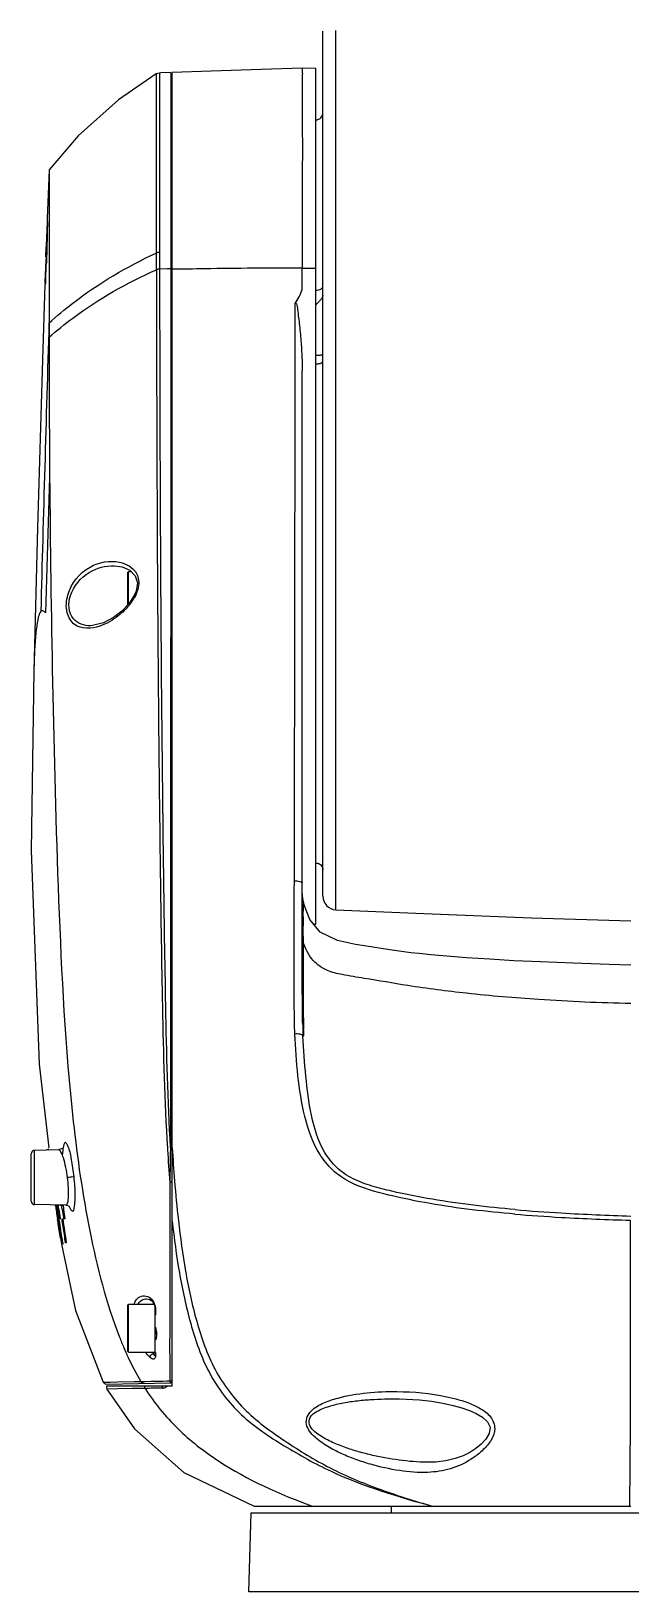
# Model space of a CAD drawing. Header units: millimetres. Extents: x 4086 to 8300, y 123 to 1549.
# Drawn here: x 6705.4 to 6727.3, y 680.1 to 737.1 of the extents above; entities that cross this region are included whole.
import ezdxf

# ---------------------------------------------------------------- set-up
doc = ezdxf.new("R2010")
doc.units = ezdxf.units.MM
doc.layers.add('外形图', color=7, linetype='Continuous')

msp = doc.modelspace()

# ---------------------------------------------------------------- linework, layer by layer
at = {"layer": '外形图'}
for p, q in [((6716.0297, 705.5108), (6716.0297, 737.0938)), ((6716.5083, 705.0112), (6716.5074, 737.124)), ((6715.7791, 735.7356), (6715.279, 735.7443)), ((6715.7791, 704.4849), (6715.7791, 735.7356)), ((6710.068, 735.5673), (6709.9485, 735.5323)), ((6709.9485, 735.5323), (6709.9489, 735.4219)), ((6709.9489, 735.4219), (6709.9488, 735.3464)), ((6710.1099, 735.5688), (6710.068, 735.5674)), ((6710.068, 735.5674), (6710.069, 735.3815)), ((6710.069, 735.3815), (6710.0688, 735.1722)), ((6710.4774, 735.5811), (6710.1099, 735.5688)), ((6710.4774, 735.1737), (6710.4765, 728.4128)), ((6710.4774, 735.5811), (6710.4774, 735.3869)), ((6710.4774, 735.3869), (6710.4774, 735.1737)), ((6710.5291, 687.6118), (6710.5291, 735.5828)), ((6706.0291, 732.0311), (6705.9629, 730.2579)), ((6706.0291, 732.0306), (6706.0291, 730.599)), ((6706.0291, 730.599), (6706.0291, 730.3785)), ((6705.9634, 730.2689), (6705.959, 730.1217)), ((6705.9633, 730.2676), (6705.9634, 730.2689)), ((6705.9641, 729.846), (6705.9752, 730.1359)), ((6705.9791, 730.0826), (6705.968, 729.7925)), ((6705.9777, 730.1002), (6705.9791, 730.0826)), ((6706.0291, 730.3785), (6706.0291, 730.1438)), ((6706.0291, 730.1438), (6706.0291, 729.8955)), ((6705.942, 729.2659), (6705.953, 729.5561)), ((6705.9569, 729.5025), (6705.9478, 729.265)), ((6705.953, 729.5561), (6705.9641, 729.846)), ((6705.968, 729.7925), (6705.9569, 729.5025)), ((6706.0291, 729.8955), (6706.0291, 729.6343)), ((6706.0291, 729.6343), (6706.0291, 729.6138)), ((6706.0291, 729.6138), (6706.0291, 729.3608)), ((6705.9188, 728.8621), (6705.9312, 729.1937)), ((6705.9188, 728.8621), (6705.9451, 728.8632)), ((6705.92, 728.8303), (6705.9188, 728.8621)), ((6705.9312, 729.1937), (6705.934, 729.2661)), ((6705.9549, 729.1193), (6705.9396, 728.7163)), ((6705.9478, 729.265), (6705.9458, 729.2126)), ((6705.9516, 729.1497), (6705.9548, 729.1192)), ((6706.0291, 729.3608), (6706.0291, 729.0742)), ((6706.0291, 729.0742), (6706.0291, 728.7733)), ((6709.9489, 728.9943), (6709.9494, 728.3855)), ((6710.0699, 729.0157), (6710.0703, 728.4107)), ((6705.9018, 728.1892), (6705.9125, 728.4792)), ((6705.9162, 728.4255), (6705.9055, 728.1356)), ((6705.9125, 728.4792), (6705.9213, 728.7158)), ((6705.9271, 728.7155), (6705.9162, 728.4255)), ((6705.9213, 728.7158), (6705.9232, 728.7688)), ((6705.9396, 728.7163), (6705.936, 728.6222)), ((6706.0291, 728.7733), (6706.0291, 728.7159)), ((6706.0291, 728.7159), (6706.0291, 728.458)), ((6706.0291, 728.458), (6706.0291, 728.3873)), ((6706.0291, 728.3873), (6706.0291, 728.3556)), ((6706.0291, 728.3556), (6706.0291, 728.1312)), ((6710.3413, 728.4126), (6710.0706, 728.4107)), ((6710.4766, 728.4135), (6710.3413, 728.4126)), ((6710.4765, 728.4128), (6710.4765, 728.3844)), ((6715.2791, 727.6676), (6715.2791, 728.447)), ((6715.2791, 728.447), (6715.7791, 728.4424)), ((6705.8912, 727.8988), (6705.8938, 727.9714)), ((6705.8938, 727.9714), (6705.9018, 728.1892)), ((6705.8972, 727.9085), (6705.8949, 727.8455)), ((6705.9055, 728.1356), (6705.8972, 727.9085)), ((6706.0291, 728.1312), (6706.0291, 727.7958)), ((6706.0291, 727.7958), (6706.0291, 726.4399)), ((6715.2791, 705.9797), (6715.2791, 724.683)), ((6706.0529, 720.8195), (6705.8953, 715.8541)), ((6705.6113, 718.9585), (6705.476, 713.7217)), ((6708.4146, 717.5753), (6708.4155, 717.5753)), ((6708.4155, 717.5753), (6708.7015, 717.5368)), ((6708.7015, 717.5368), (6708.9841, 717.4118)), ((6709.9875, 717.4768), (6709.9881, 717.363)), ((6710.1015, 717.478), (6710.1022, 717.3644)), ((6708.9041, 716.1441), (6708.9041, 717.3368)), ((6708.9291, 716.1704), (6708.9291, 717.3618)), ((6708.9291, 717.3618), (6709.0324, 717.3618)), ((6708.9841, 717.4118), (6709.1782, 717.211)), ((6709.1782, 717.211), (6709.2572, 716.9467)), ((6709.2572, 716.9467), (6709.2103, 716.6434)), ((6709.1687, 716.5384), (6708.9585, 716.2015)), ((6709.2103, 716.6434), (6709.1687, 716.5384)), ((6709.9929, 716.5754), (6709.9934, 716.4875)), ((6708.9585, 716.2015), (6708.6915, 715.9199)), ((6710.1121, 715.7974), (6710.1133, 715.6142)), ((6709.9993, 715.6127), (6710.0001, 715.4988)), ((6710.1133, 715.6142), (6710.1141, 715.5006)), ((6716.0289, 706.4906), (6716.0297, 706.4709)), ((6715.3209, 705.277), (6715.3155, 705.2344)), ((6715.2778, 704.5121), (6715.2773, 704.085)), ((6715.2778, 704.5103), (6715.2777, 704.4056)), ((6715.2779, 704.5779), (6715.2778, 704.5424)), ((6715.2778, 704.5424), (6715.2778, 704.5121)), ((6715.7044, 704.4835), (6715.7791, 704.4849)), ((6715.2773, 704.085), (6715.2772, 703.7887)), ((6715.2772, 703.8615), (6715.2772, 703.8432)), ((6715.2774, 704.1697), (6715.2773, 704.0661)), ((6715.2775, 704.2465), (6715.2774, 704.1697)), ((6715.3112, 704.0393), (6715.3117, 703.8681)), ((6705.3791, 694.371), (6705.3791, 696.1027)), ((6706.381, 696.243), (6705.5019, 696.2276)), ((6705.5019, 694.246), (6705.5019, 696.2276)), ((6706.0262, 696.2702), (6705.922, 696.235)), ((6710.3527, 696.3137), (6710.3568, 696.2467)), ((6710.441, 695.0588), (6710.4398, 693.6488)), ((6706.6435, 694.2261), (6705.5019, 694.246)), ((6706.2669, 694.2086), (6706.2634, 694.2327)), ((6706.27, 694.1872), (6706.2669, 694.2086)), ((6706.2712, 694.2326), (6706.2913, 694.0924)), ((6706.3196, 694.2164), (6706.3244, 694.1811)), ((6706.3737, 694.1898), (6706.3692, 694.2234)), ((6706.3916, 694.0568), (6706.3737, 694.1898)), ((6706.426, 694.2244), (6706.4641, 694.226)), ((6706.4642, 694.225), (6706.5421, 694.2264)), ((6706.516, 694.0698), (6706.4976, 694.2063)), ((6706.6435, 694.2261), (6706.6445, 694.2261)), ((6706.3592, 693.5947), (6706.3433, 693.6974)), ((6706.3496, 693.6991), (6706.3654, 693.5957)), ((6706.3655, 693.5547), (6706.3592, 693.5947)), ((6706.3654, 693.5957), (6706.3701, 693.5649)), ((6706.3792, 693.4675), (6706.3655, 693.5547)), ((6706.3701, 693.5649), (6706.375, 693.5332)), ((6706.3915, 693.7065), (6706.4089, 693.5875)), ((6706.4549, 693.7249), (6706.4379, 693.7246)), ((6706.6084, 693.7275), (6706.5312, 693.7262)), ((6706.5752, 693.7443), (6706.6161, 693.7537)), ((6710.4398, 693.6488), (6710.4367, 690.0597)), ((6706.3933, 693.3785), (6706.3792, 693.4675)), ((6706.416, 693.235), (6706.3933, 693.3785)), ((6706.4041, 693.3444), (6706.4128, 693.2883)), ((6706.4128, 693.2883), (6706.4209, 693.2363)), ((6706.4181, 693.2218), (6706.416, 693.235)), ((6706.4216, 693.1994), (6706.4181, 693.2218)), ((6706.4209, 693.2363), (6706.4321, 693.1645)), ((6706.4402, 693.0954), (6706.4271, 693.1747)), ((6706.4321, 693.1645), (6706.442, 693.1005)), ((6706.4504, 693.0338), (6706.4402, 693.0954)), ((6706.442, 693.1005), (6706.4481, 693.0615)), ((6706.4481, 693.0615), (6706.4535, 693.0264)), ((6706.4547, 693.008), (6706.4504, 693.0338)), ((6706.4535, 693.0264), (6706.4583, 692.9953)), ((6706.4583, 692.9953), (6706.4631, 692.9648)), ((6706.4631, 692.9648), (6706.4877, 692.8031)), ((6706.4877, 692.8031), (6706.4879, 692.8019)), ((6706.4879, 692.8019), (6706.5684, 692.8231)), ((6706.4879, 692.8019), (6706.4879, 692.802)), ((6706.5228, 692.8511), (6706.5073, 692.8508)), ((6706.6608, 692.8535), (6706.6236, 692.8528)), ((6709.5949, 690.8047), (6709.706, 690.7771)), ((6709.706, 690.7771), (6709.7646, 690.7449)), ((6709.7646, 690.7449), (6709.7649, 690.7447)), ((6709.8304, 690.6722), (6709.8304, 690.6118)), ((6708.9041, 688.8868), (6708.9041, 690.5868)), ((6708.9291, 690.6118), (6709.8627, 690.6118)), ((6708.9291, 688.8618), (6708.9291, 690.6118)), ((6709.9041, 688.7525), (6709.9041, 690.4996)), ((6709.9208, 690.4394), (6709.9205, 690.215)), ((6709.9297, 689.7575), (6709.9341, 689.7368)), ((6709.9541, 689.4989), (6709.9541, 689.6545)), ((6708.9291, 688.8618), (6709.9041, 688.8618)), ((6709.8304, 688.8506), (6709.8304, 688.8119)), ((6709.92, 688.8503), (6709.9202, 688.7521)), ((6709.9202, 688.7521), (6709.9203, 688.7153)), ((6710.4369, 688.2256), (6710.4374, 687.9456)), ((6710.4374, 687.9456), (6710.4377, 687.83)), ((6710.4377, 687.83), (6710.4377, 687.8098)), ((6708.0075, 687.7609), (6708.2578, 687.7673)), ((6708.12, 687.6948), (6710.4799, 687.736)), ((6710.5291, 687.6118), (6708.1352, 687.6118)), ((6708.1461, 687.511), (6708.1449, 687.5107)), ((6708.537, 687.5191), (6708.1461, 687.511)), ((6708.2578, 687.7673), (6708.5401, 687.7722)), ((6709.061, 687.5274), (6708.537, 687.5191)), ((6708.5401, 687.7722), (6709.1347, 687.7819)), ((6709.5222, 687.5343), (6709.2833, 687.5309)), ((6709.5368, 687.5346), (6709.5222, 687.5343)), ((6709.5556, 687.7892), (6709.7476, 687.7937)), ((6709.7476, 687.7937), (6709.9584, 687.7986)), ((6710.0007, 687.5441), (6709.8332, 687.5404)), ((6709.9584, 687.7986), (6710.1884, 687.804)), ((6710.1809, 687.5481), (6710.0007, 687.5441)), ((6710.1884, 687.804), (6710.3342, 687.8074)), ((6710.3342, 687.8074), (6710.4377, 687.8098)), ((6718.8182, 687.1534), (6718.8188, 687.1534)), ((6713.3323, 680.1086), (6713.4076, 682.9868)), ((6713.4076, 682.9868), (6758.6505, 682.9868)), ((6713.5287, 683.2368), (6727.2791, 683.2368)), ((6718.5291, 683.2368), (6718.5291, 682.9868)), ((6758.7259, 680.1086), (6713.3323, 680.1086))]:
    msp.add_line(p, q, dxfattribs=at)
for points in [[(6715.279, 735.7443), (6713.7815, 735.6931), (6711.9482, 735.6307), (6710.5291, 735.5828)], [(6709.9485, 735.5323), (6708.5672, 734.5913), (6707.0921, 733.27), (6706.0291, 732.0311)], [(6710.5291, 728.3842), (6710.5285, 728.3881), (6710.5269, 728.3918), (6710.5243, 728.3955), (6710.5206, 728.3988), (6710.5161, 728.4019), (6710.5108, 728.4045), (6710.5047, 728.4068), (6710.4982, 728.4085), (6710.4912, 728.4097), (6710.4839, 728.4104), (6710.4765, 728.4105)], [(6705.876, 727.8461), (6705.788, 725.088), (6705.6113, 718.9585)], [(6708.6915, 715.9199), (6708.3804, 715.6822), (6708.0231, 715.4933), (6707.6238, 715.388), (6707.5456, 715.3832)], [(6705.4766, 713.7331), (6705.3807, 707.1804), (6705.6732, 699.3722), (6706.0207, 696.3185)], [(6715.7791, 706.7209), (6715.7919, 706.7206), (6715.8118, 706.7188), (6715.8316, 706.7155), (6715.851, 706.7105), (6715.87, 706.704), (6715.8884, 706.696), (6715.9061, 706.6866), (6715.9229, 706.6758), (6715.9389, 706.6637), (6715.9538, 706.6503), (6715.9676, 706.6358), (6715.9802, 706.6202), (6715.9915, 706.6036), (6716.0015, 706.5862), (6716.01, 706.5681), (6716.0171, 706.5493), (6716.0226, 706.5301), (6716.0265, 706.5105), (6716.0289, 706.4906)], [(6715.9373, 704.1959), (6715.5606, 704.6611), (6715.3574, 705.1512), (6715.3216, 705.2757)], [(6716.5083, 705.0112), (6719.7234, 704.8748), (6723.6464, 704.7229), (6727.2791, 704.6115)], [(6727.2791, 702.9908), (6726.4919, 703.013), (6725.1686, 703.0575), (6723.9825, 703.1062), (6723.0054, 703.1538), (6722.1316, 703.2034), (6721.2841, 703.2594), (6720.561, 703.3151), (6719.9776, 703.3669), (6719.5486, 703.4101), (6719.2438, 703.4442), (6718.9861, 703.476), (6718.6461, 703.5219), (6718.2298, 703.5834), (6717.7799, 703.6549), (6717.2203, 703.7484), (6716.5655, 703.8861), (6715.9373, 704.1959)], [(6706.552, 696.3199), (6706.5592, 696.3464), (6706.5163, 696.293), (6706.381, 696.243)], [(6710.5291, 696.3243), (6710.5286, 696.3261), (6710.527, 696.3279), (6710.5244, 696.3296), (6710.5209, 696.3312), (6710.5165, 696.3327), (6710.5113, 696.3339), (6710.5054, 696.335), (6710.499, 696.3358), (6710.4921, 696.3364), (6710.485, 696.3368), (6710.4778, 696.3369), (6710.4706, 696.3367), (6710.4635, 696.3363)], [(6706.6445, 694.2261), (6706.689, 694.2205), (6706.775, 694.1777)], [(6706.4878, 692.8021), (6706.9935, 690.3766), (6708.0075, 687.7609)], [(6709.7649, 690.7447), (6709.7693, 690.7417), (6709.7807, 690.7326), (6709.7933, 690.7204), (6709.8064, 690.7056)], [(6709.8064, 690.7056), (6709.8196, 690.6884), (6709.8325, 690.669), (6709.845, 690.6478), (6709.8568, 690.6249)], [(6709.8568, 690.6249), (6709.8679, 690.6005), (6709.878, 690.5749), (6709.8868, 690.5485)], [(6709.8868, 690.5485), (6709.8943, 690.5216), (6709.9, 690.4945), (6709.9034, 690.4687), (6709.9041, 690.4565)], [(6709.9208, 690.4394), (6709.9149, 690.4421), (6709.9102, 690.445), (6709.9068, 690.448), (6709.9048, 690.451), (6709.9041, 690.4541)], [(6709.9203, 688.7153), (6709.9145, 688.7222), (6709.91, 688.7295), (6709.9067, 688.737), (6709.9047, 688.7447), (6709.9041, 688.7525)], [(6708.1449, 687.5107), (6709.1462, 686.0555), (6710.9522, 684.4693), (6713.5287, 683.2368)], [(6709.5217, 687.6118), (6709.5208, 687.5984), (6709.5213, 687.585), (6709.5232, 687.5717), (6709.5264, 687.5587), (6709.531, 687.5462), (6709.5369, 687.5341)], [(6710.1668, 687.6118), (6710.167, 687.5986), (6710.1686, 687.5855), (6710.1714, 687.5726), (6710.1756, 687.5601), (6710.1809, 687.5481)], [(6718.8188, 687.1534), (6719.0747, 687.1458), (6719.5603, 687.1141), (6720.0056, 687.064), (6720.4177, 686.9973), (6720.7877, 686.917), (6721.1062, 686.8282), (6721.3837, 686.7304), (6721.6342, 686.6175), (6721.8581, 686.4825), (6722.0406, 686.3171), (6722.1401, 686.114), (6722.107, 685.8894), (6721.9831, 685.683), (6721.8119, 685.499), (6721.6149, 685.339), (6721.398, 685.2002), (6721.1537, 685.0781), (6720.8652, 684.972), (6720.5261, 684.8915), (6720.1445, 684.8473), (6719.9663, 684.8403)]]:
    msp.add_lwpolyline(points, dxfattribs=at)
for centre, radius, start, end in [((7810.8051, 732.1095), 1100.8611, 179.8315306, 180.1621445), ((6715.7797, 734.1075), 0.25, 269.85865, 0), ((6709.1722, 730.342), 3.2036, 183.68744, 184.32901), ((6709.0059, 729.4604), 3.0701, 184.62779, 185.80807), ((6708.9486, 728.958), 3.0313, 182.41494, 183.57985), ((6708.8853, 728.9529), 2.9677, 184.58682, 186.39761), ((8883.1454, 729.4541), 2173.1909, 180.0281266, 180.31578), ((9095.0236, 730.0735), 2384.9554, 180.0399466, 180.3025929), ((6708.8588, 728.0769), 2.9729, 183.43384, 184.46411), ((9627.7908, 637.7175), 2923.1085, 178.2606876, 178.4672693), ((7376.0033, 726.476), 669.9742, 180.0474765, 180.4837435), ((6708.5817, 716.9272), 0.7369, 36.15222, 45.3434), ((6707.4353, 717.3942), 1.9777, 321.73434, 327.01497), ((6707.6353, 717.2623), 1.7382, 327.07149, 329.79655), ((6708.0399, 717.0558), 1.2834, 335.4138, 341.22713), ((6707.026, 717.7381), 2.5127, 314.1497, 316.67413), ((6707.1106, 717.6582), 2.3964, 316.67783, 318.4644), ((6707.1662, 717.6085), 2.3218, 318.47006, 319.22863), ((6707.2437, 717.5425), 2.22, 319.21469, 321.79121), ((6735.9867, 713.0723), 30.5176, 178.37965, 178.75928), ((6716.5289, 705.5996), 1.25, 179.96237, 195.01794), ((6716.5297, 705.5108), 0.5, 180, 267.54958), ((6558.0151, 703.4507), 157.2972, 0.214384, 0.355206), ((6789.6708, 702.1195), 74.3598, 180.854974, 181.118816), ((6708.2874, 700.5277), 7.0392, 0.79926, 1.13812), ((6705.5041, 696.1027), 0.125, 91, 180), ((6775.8815, 700.2794), 65.6487, 183.521817, 184.561261), ((6771.045, 700.026), 60.6291, 183.501094, 184.645853), ((6758.4114, 698.9839), 47.9526, 184.62744, 186.36225), ((6705.5041, 694.371), 0.125, 180, 269), ((6766.7354, 702.9937), 61.1034, 188.286604, 188.461004), ((6766.0072, 702.741), 60.3389, 188.240825, 188.618304), ((6765.669, 702.4252), 59.9319, 187.857383, 188.056366), ((6764.1875, 702.1153), 58.4045, 187.807705, 188.277964), ((6755.9924, 700.5407), 49.8517, 187.27668, 187.4698), ((6765.9338, 702.8738), 60.2929, 188.460432, 188.754304), ((6764.8598, 702.31), 59.1145, 188.055759, 188.381222), ((6763.5964, 702.1241), 57.8375, 188.381465, 188.640785), ((6761.8904, 701.6064), 56.0098, 187.74651, 187.9182), ((6759.6175, 701.4348), 53.7841, 188.38962, 189.18349), ((6761.2621, 701.519), 55.3756, 187.91817, 188.09154), ((6757.5284, 700.878), 51.5336, 187.97793, 188.30602), ((6761.8836, 701.6048), 55.878, 187.74978, 187.91403), ((6754.0646, 700.3365), 47.9908, 187.91718, 188.97057), ((6761.282, 701.5211), 55.2706, 187.91401, 188.07965), ((6754.8772, 700.3938), 48.727, 187.469, 187.86314), ((6728.0734, 753.7692), 60.0801, 265.193165, 266.813748), ((6728.2596, 754.2606), 60.4211, 265.056493, 266.662299), ((6729.7461, 783.8737), 90.2311, 266.815725, 268.422072), ((6729.9795, 784.0039), 90.2141, 266.671616, 268.284691), ((6759.7039, 701.5271), 53.8996, 188.63496, 189.26326), ((6755.7259, 700.6146), 49.7121, 188.30572, 188.64472), ((6753.3421, 700.2519), 47.3008, 188.6444, 188.99952), ((6709.3959, 690.325), 0.6081, 57.3693, 62.36163), ((6709.6212, 690.4396), 0.2996, 359.96221, 2.76049), ((6708.7281, 689.495), 1.2299, 7.5562, 11.33805), ((6708.7917, 689.5036), 1.1658, 5.61067, 7.5499), ((6721.4722, 694.3898), 13.7979, 201.19269, 202.02023), ((6720.7536, 694.099), 13.0227, 202.01922, 203.01046), ((6719.6307, 693.6225), 11.8028, 203.01263, 203.82147), ((6719.1145, 693.3943), 11.2384, 203.8199, 204.86341), ((6709.9598, 688.925), 0.3526, 227.83689, 231.68479), ((6708.1178, 687.8198), 0.125, 208.09962, 271), ((6708.2537, 687.5721), 0.125, 161.46517, 209.45233), ((6710.1755, 687.7938), 0.2458, 271.26012, 278.85655), ((6710.1753, 687.7946), 0.2466, 278.85743, 295.33146), ((6710.1741, 687.797), 0.2493, 295.34193, 312.02393), ((6710.4791, 687.786), 0.05, 271, 0)]:
    msp.add_arc(centre, radius, start, end, dxfattribs=at)
for points, knots in [([(6715.279, 735.7443), (6715.2894, 735.744), (6715.2629, 735.6784), (6715.2881, 735.6089), (6715.2752, 735.4415), (6715.2809, 735.2326), (6715.2783, 734.956), (6715.2803, 734.4749), (6715.2714, 733.7326), (6715.2929, 732.6854), (6715.2648, 731.4366), (6715.2869, 730.0018), (6715.2791, 728.984), (6715.2791, 728.447)], [0, 0, 0, 0, 0.0042601, 0.0170012, 0.0381539, 0.0676207, 0.1052718, 0.1509679, 0.2658252, 0.4101594, 0.5815883, 0.7792245, 1, 1, 1, 1]), ([(6710.0688, 735.1722), (6710.0685, 734.8802), (6710.0699, 732.8281), (6710.0677, 730.7759), (6710.0696, 729.0157)], [0, 0, 0, 0, 0.142269, 1, 1, 1, 1]), ([(6706.0291, 726.4399), (6706.3092, 726.6937), (6707.5117, 727.6937), (6708.8727, 728.4974), (6709.9484, 728.9941)], [0, 0, 0, 0, 0.2418812, 1, 1, 1, 1]), ([(6706.0299, 725.9213), (6706.3108, 726.1664), (6707.5189, 727.1339), (6708.8778, 727.9073), (6709.9498, 728.3856)], [0, 0, 0, 0, 0.2410498, 1, 1, 1, 1]), ([(6710.4765, 728.3844), (6710.4766, 725.8123), (6710.4734, 715.1296), (6710.4684, 704.4468), (6710.4635, 696.3363)], [0, 0, 0, 0, 0.2407775, 1, 1, 1, 1]), ([(6715.2791, 728.447), (6714.0915, 728.4382), (6712.508, 728.4411), (6710.9249, 728.4021), (6710.5291, 728.3994)], [0, 0, 0, 0, 0.7500171, 1, 1, 1, 1]), ([(6715.7791, 727.6357), (6715.8112, 727.6357), (6715.8723, 727.6419), (6715.9429, 727.6657), (6715.987, 727.6941), (6716.0109, 727.7176), (6716.0261, 727.7437), (6716.0297, 727.7625), (6716.0297, 727.7715)], [0, 0, 0, 0, 0.3115363, 0.5909728, 0.7117245, 0.8183866, 0.9128499, 1, 1, 1, 1]), ([(6714.9907, 706.0656), (6714.9946, 707.853), (6715.0082, 714.8816), (6715.0189, 721.9102), (6715.0195, 727.1514)], [0, 0, 0, 0, 0.2543151, 1, 1, 1, 1]), ([(6715.0195, 727.1514), (6715.077, 727.233), (6715.1186, 726.7858), (6715.154, 726.5854), (6715.1881, 726.2516), (6715.2267, 725.8465), (6715.2649, 725.317), (6715.2791, 724.8957), (6715.2791, 724.6829)], [0, 0, 0, 0, 0.1202221, 0.2426955, 0.3664073, 0.4911858, 0.7437586, 1, 1, 1, 1]), ([(6716.0297, 727.4565), (6716.0297, 727.4264), (6716.0063, 727.3616), (6715.9444, 727.2766), (6715.8652, 727.1909), (6715.8077, 727.1342), (6715.7791, 727.1044)], [0, 0, 0, 0, 0.2056052, 0.4493243, 0.7177909, 1, 1, 1, 1]), ([(6715.7791, 725.2709), (6715.7886, 725.2698), (6715.826, 725.2659), (6715.8637, 725.2644), (6715.8916, 725.2649)], [0, 0, 0, 0, 0.2558127, 1, 1, 1, 1]), ([(6715.7791, 724.9462), (6715.8111, 724.9462), (6715.8579, 724.9491), (6715.9169, 724.9597), (6715.9547, 724.9702), (6715.986, 724.9829), (6716.0097, 724.9974), (6716.0254, 725.0137), (6716.0297, 725.0268), (6716.0297, 725.0327)], [0, 0, 0, 0, 0.3429004, 0.5001309, 0.6410217, 0.761732, 0.8601688, 0.9373193, 1, 1, 1, 1]), ([(6715.8916, 725.2649), (6715.909, 725.2652), (6715.9412, 725.2669), (6715.9792, 725.2734), (6716.004, 725.2824), (6716.0178, 725.2904), (6716.0274, 725.3007), (6716.0297, 725.3093), (6716.0297, 725.3133)], [0, 0, 0, 0, 0.3335416, 0.6183977, 0.7369295, 0.8375418, 0.9222145, 1, 1, 1, 1]), ([(6706.053, 720.8195), (6706.0739, 718.3199), (6706.1433, 713.1651), (6706.3528, 705.3177), (6706.6849, 698.6177), (6707.4414, 693.2784), (6708.121, 690.6562), (6708.6075, 689.4018)], [0, 0, 0, 0, 0.237052, 0.4888423, 0.7446514, 0.8724161, 1, 1, 1, 1]), ([(6706.7196, 716.5131), (6706.8387, 716.9301), (6707.3943, 717.6271), (6708.2535, 717.7805), (6708.608, 717.7033)], [0, 0, 0, 0, 0.5445092, 1, 1, 1, 1]), ([(6706.8113, 716.4868), (6706.9203, 716.8327), (6707.4076, 717.4014), (6708.0987, 717.5809), (6708.4146, 717.5753)], [0, 0, 0, 0, 0.5344366, 1, 1, 1, 1]), ([(6707.8814, 715.3681), (6707.5925, 715.2682), (6706.9975, 715.2352), (6706.6202, 715.8975), (6706.6595, 716.3027), (6706.7196, 716.5131)], [0, 0, 0, 0, 0.4403606, 0.6847049, 1, 1, 1, 1]), ([(6707.5421, 715.3831), (6707.3182, 715.3792), (6706.7419, 715.5741), (6706.7254, 716.2143), (6706.8113, 716.4868)], [0, 0, 0, 0, 0.4393725, 1, 1, 1, 1]), ([(6709.207, 716.5218), (6709.1978, 716.5259), (6709.1849, 716.5285), (6709.1724, 716.5394), (6709.1687, 716.5384)], [0, 0, 0, 0, 0.7247214, 1, 1, 1, 1]), ([(6705.7282, 715.9048), (6705.6774, 715.848), (6705.6178, 715.633), (6705.5528, 715.2355), (6705.5072, 714.644), (6705.4886, 714.1919), (6705.4813, 713.9353)], [0, 0, 0, 0, 0.1144822, 0.3188911, 0.6143967, 1, 1, 1, 1]), ([(6705.8953, 715.8541), (6705.8722, 715.8859), (6705.8258, 715.9524), (6705.7468, 715.9252), (6705.7282, 715.9049)], [0, 0, 0, 0, 0.5883226, 1, 1, 1, 1]), ([(6708.7762, 715.9352), (6708.7076, 715.8686), (6708.4398, 715.6362), (6708.1262, 715.4527), (6707.8814, 715.3681)], [0, 0, 0, 0, 0.2696145, 1, 1, 1, 1]), ([(6710.0001, 715.4988), (6710.0218, 712.4422), (6710.0713, 707.7675), (6710.1627, 701.3722), (6710.2481, 698.0322), (6710.3527, 696.3137)], [0, 0, 0, 0, 0.4778612, 0.7308377, 1, 1, 1, 1]), ([(6710.1141, 715.5006), (6710.1355, 712.4613), (6710.1836, 707.7944), (6710.277, 701.4059), (6710.3556, 698.0553), (6710.4583, 696.3355)], [0, 0, 0, 0, 0.4756697, 0.7303703, 1, 1, 1, 1]), ([(6715.7791, 706.7249), (6715.8116, 706.725), (6715.8774, 706.7122), (6715.9607, 706.6571), (6716.0166, 706.5746), (6716.0297, 706.5092), (6716.0297, 706.4769)], [0, 0, 0, 0, 0.2509248, 0.5013101, 0.7509276, 1, 1, 1, 1]), ([(6714.9907, 706.0656), (6715.0578, 706.0692), (6715.1472, 706.0665), (6715.2791, 706.0163), (6715.2791, 705.9797)], [0, 0, 0, 0, 0.6470833, 1, 1, 1, 1]), ([(6715.3155, 705.2344), (6715.3143, 705.2196), (6715.3004, 704.9504), (6715.3077, 704.6806), (6715.3093, 704.4259)], [0, 0, 0, 0, 0.0550569, 1, 1, 1, 1]), ([(6715.2954, 700.817), (6715.2942, 700.8801), (6715.279, 701.7597), (6715.2767, 702.8231), (6715.2772, 703.8486)], [0, 0, 0, 0, 0.0728611, 1, 1, 1, 1]), ([(6715.2772, 703.7887), (6715.2768, 702.7848), (6715.2793, 701.7439), (6715.2942, 700.8801), (6715.2954, 700.817)], [0, 0, 0, 0, 0.9257988, 1, 1, 1, 1]), ([(6715.3115, 703.8687), (6715.3121, 703.6467), (6715.3056, 702.6937), (6715.3083, 701.7407), (6715.3193, 701.0099)], [0, 0, 0, 0, 0.2330096, 1, 1, 1, 1]), ([(6727.2791, 701.5881), (6726.1587, 701.612), (6724.1553, 701.6949), (6721.4387, 701.9293), (6719.3133, 702.2), (6717.8049, 702.4713), (6716.8211, 702.6218), (6716.1633, 702.7689), (6715.5926, 703.1569), (6715.3862, 703.6122), (6715.3115, 703.8687)], [0, 0, 0, 0, 0.2668297, 0.4772544, 0.649094, 0.7768781, 0.8419257, 0.8864005, 0.9363825, 1, 1, 1, 1]), ([(6715.3025, 700.4137), (6715.2913, 700.4505), (6715.161, 700.4773), (6715.0686, 700.4802), (6715.0034, 700.4732)], [0, 0, 0, 0, 0.3699191, 1, 1, 1, 1]), ([(6723.0388, 693.9004), (6722.5195, 693.9445), (6721.4863, 694.0486), (6719.9478, 694.2677), (6718.4479, 694.5798), (6717.2065, 694.9103), (6716.3675, 695.4818), (6715.7386, 696.2663), (6715.3244, 697.4696), (6715.1038, 698.9595), (6715.0323, 699.9679), (6715.0034, 700.4732)], [0, 0, 0, 0, 0.1283678, 0.2558108, 0.3822089, 0.50681, 0.568001, 0.6288581, 0.7512629, 0.8753405, 1, 1, 1, 1]), ([(6715.3259, 700.6259), (6715.3263, 700.5966), (6715.3263, 700.5459), (6715.3259, 700.3506), (6715.3038, 700.3939)], [0, 0, 0, 0, 0.3761626, 1, 1, 1, 1]), ([(6723.0529, 694.0642), (6722.546, 694.1085), (6721.5365, 694.2118), (6720.034, 694.4259), (6718.7991, 694.6722), (6717.8285, 694.9109), (6717.1298, 695.1602), (6716.5162, 695.5709), (6715.9226, 696.3402), (6715.5745, 697.5108), (6715.3989, 698.9416), (6715.3316, 699.9082), (6715.3038, 700.3939)], [0, 0, 0, 0, 0.1291754, 0.2576003, 0.3852317, 0.4486876, 0.511357, 0.5727256, 0.6332899, 0.7542576, 0.8764594, 1, 1, 1, 1]), ([(6706.9454, 695.2623), (6706.9233, 695.4748), (6706.8535, 695.8698), (6706.8066, 696.2166), (6706.611, 696.6122), (6706.5521, 696.393), (6706.5427, 696.3267)], [0, 0, 0, 0, 0.4245224, 0.7371893, 0.8667991, 1, 1, 1, 1]), ([(6706.705, 695.2368), (6706.6737, 695.478), (6706.6098, 695.8102), (6706.4961, 696.1229), (6706.4187, 696.2434), (6706.381, 696.243)], [0, 0, 0, 0, 0.6773432, 0.895164, 1, 1, 1, 1]), ([(6706.6445, 694.2261), (6706.6775, 694.2265), (6706.7337, 694.3543), (6706.7521, 694.6689), (6706.7358, 695), (6706.705, 695.2368)], [0, 0, 0, 0, 0.0954451, 0.3089192, 1, 1, 1, 1]), ([(6706.9454, 695.2623), (6706.9358, 695.2612), (6706.8557, 695.2526), (6706.7755, 695.2442), (6706.705, 695.2368)], [0, 0, 0, 0, 0.1206001, 1, 1, 1, 1]), ([(6706.9821, 694.3845), (6706.985, 694.4476), (6706.9893, 694.7406), (6706.9693, 695.0336), (6706.9454, 695.2623)], [0, 0, 0, 0, 0.215348, 1, 1, 1, 1]), ([(6710.5291, 695.0531), (6710.5291, 695.0661), (6710.4805, 695.0547), (6710.4574, 695.065), (6710.4425, 695.0587)], [0, 0, 0, 0, 0.4441982, 1, 1, 1, 1]), ([(6706.7711, 694.1796), (6706.7774, 694.1623), (6706.7983, 694.1095), (6706.8227, 694.0556), (6706.8494, 694.0277)], [0, 0, 0, 0, 0.3227049, 1, 1, 1, 1]), ([(6706.8494, 694.0277), (6706.8611, 694.0156), (6706.9316, 693.9931), (6706.9644, 694.1941), (6706.9781, 694.2967), (6706.9821, 694.3845)], [0, 0, 0, 0, 0.114789, 0.3983359, 1, 1, 1, 1]), ([(6710.5291, 693.6442), (6710.5988, 693.0146), (6710.7639, 691.7552), (6711.1696, 689.891), (6711.7952, 688.0653), (6712.9834, 686.4917), (6714.6162, 685.42), (6716.8825, 684.1427), (6718.7735, 683.5841), (6720.0289, 683.2368)], [0, 0, 0, 0, 0.1230438, 0.2464826, 0.3704885, 0.4951218, 0.6208127, 0.7469565, 1, 1, 1, 1]), ([(6710.7541, 693.6701), (6710.8236, 693.0507), (6710.9884, 691.8119), (6711.3872, 689.9789), (6712.005, 688.184), (6713.173, 686.6416), (6714.7379, 685.5264), (6716.3872, 684.5308), (6718.1807, 683.8011), (6719.41, 683.4156), (6720.0291, 683.2368)], [0, 0, 0, 0, 0.1228317, 0.2460235, 0.3696276, 0.4938313, 0.6196977, 0.7461324, 0.8729972, 1, 1, 1, 1]), ([(6727.2614, 693.6769), (6727.2608, 692.8313), (6727.2564, 689.3513), (6727.2611, 685.8711), (6727.2298, 683.2368)], [0, 0, 0, 0, 0.2429791, 1, 1, 1, 1]), ([(6706.4262, 693.1692), (6706.4256, 693.1729), (6706.4241, 693.183), (6706.4226, 693.1931), (6706.4216, 693.1994)], [0, 0, 0, 0, 0.3701305, 1, 1, 1, 1]), ([(6706.4268, 693.1643), (6706.4272, 693.1643), (6706.4259, 693.167), (6706.4264, 693.168), (6706.4262, 693.1692)], [0, 0, 0, 0, 0.2417665, 1, 1, 1, 1]), ([(6709.2622, 690.823), (6709.3134, 690.873), (6709.4591, 690.9442), (6709.6108, 690.8988), (6709.678, 690.8637)], [0, 0, 0, 0, 0.4853067, 1, 1, 1, 1]), ([(6709.7238, 690.8371), (6709.744, 690.8242), (6709.8338, 690.744), (6709.8856, 690.6282), (6709.908, 690.5356)], [0, 0, 0, 0, 0.2007031, 1, 1, 1, 1]), ([(6709.908, 690.5356), (6709.9112, 690.5221), (6709.9168, 690.4951), (6709.9198, 690.4677), (6709.9205, 690.454)], [0, 0, 0, 0, 0.5026385, 1, 1, 1, 1]), ([(6710.4364, 689.1919), (6710.4363, 689.1063), (6710.4364, 688.7842), (6710.4366, 688.4621), (6710.4369, 688.2256)], [0, 0, 0, 0, 0.2659068, 1, 1, 1, 1]), ([(6709.9203, 688.7153), (6709.9203, 688.6738), (6709.8675, 688.569), (6709.7731, 688.6232), (6709.7412, 688.6483)], [0, 0, 0, 0, 0.5055964, 1, 1, 1, 1]), ([(6709.9041, 688.7525), (6709.9041, 688.7447), (6709.8972, 688.7245), (6709.8518, 688.754), (6709.8424, 688.7857), (6709.8304, 688.8119)], [0, 0, 0, 0, 0.1800515, 0.3284303, 1, 1, 1, 1]), ([(6710.5291, 687.8307), (6710.5291, 687.8134), (6710.4937, 687.7946), (6710.4457, 687.7951), (6710.4434, 687.8102)], [0, 0, 0, 0, 0.529732, 1, 1, 1, 1]), ([(6709.5371, 687.5341), (6709.8774, 687.0041), (6710.6846, 686.016), (6712.695, 684.4535), (6714.4536, 683.6702), (6715.6462, 683.2368)], [0, 0, 0, 0, 0.2488456, 0.4986848, 1, 1, 1, 1]), ([(6710.4377, 687.8098), (6710.4407, 687.7917), (6710.447, 687.7652), (6710.4648, 687.7401), (6710.4736, 687.737)], [0, 0, 0, 0, 0.6623363, 1, 1, 1, 1]), ([(6710.4736, 687.737), (6710.4746, 687.7367), (6710.4767, 687.7361), (6710.4789, 687.736), (6710.4799, 687.736)], [0, 0, 0, 0, 0.5068541, 1, 1, 1, 1]), ([(6719.8672, 684.4686), (6719.5214, 684.4542), (6718.8103, 684.5123), (6717.9365, 684.7076), (6717.236, 684.9334), (6716.7144, 685.144), (6716.2047, 685.4065), (6715.7412, 685.7268), (6715.4015, 686.1179), (6715.437, 686.5126), (6715.668, 686.8014), (6716.065, 687.0236), (6716.7482, 687.2517), (6717.6477, 687.3952), (6718.3739, 687.4247), (6718.7379, 687.4208)], [0, 0, 0, 0, 0.1186283, 0.2427885, 0.3063377, 0.3706387, 0.4356811, 0.501502, 0.5666913, 0.5980294, 0.6285928, 0.6895868, 0.7511952, 0.8752342, 1, 1, 1, 1]), ([(6718.7379, 687.4208), (6719.3477, 687.4143), (6720.265, 687.3316), (6721.3034, 687.0492), (6721.8522, 686.7779), (6722.2272, 686.4839), (6722.3666, 685.987), (6722.1354, 685.5493), (6721.8206, 685.2148), (6721.3529, 684.8629), (6720.7033, 684.5624), (6720.1442, 684.4801), (6719.8672, 684.4686)], [0, 0, 0, 0, 0.2544589, 0.381869, 0.44572, 0.5099081, 0.5750778, 0.6413455, 0.7055137, 0.7671418, 0.8842993, 1, 1, 1, 1]), ([(6719.9667, 684.8403), (6719.6269, 684.8344), (6718.9368, 684.8832), (6718.082, 685.031), (6717.397, 685.1996), (6716.8841, 685.3573), (6716.3815, 685.5549), (6715.9749, 685.7658), (6715.6893, 685.9869), (6715.5033, 686.2008), (6715.5379, 686.4944), (6715.747, 686.6621), (6715.9734, 686.7815), (6716.2997, 686.901), (6716.723, 687.0034), (6717.241, 687.0833), (6717.9395, 687.1482), (6718.4668, 687.1595), (6718.8182, 687.1534)], [0, 0, 0, 0, 0.121075, 0.2455337, 0.3086784, 0.3723202, 0.4364802, 0.5012275, 0.5338556, 0.5662142, 0.5965703, 0.6268769, 0.6574789, 0.6882695, 0.7501786, 0.8124, 0.8748177, 1, 1, 1, 1])]:
    msp.add_open_spline(points, degree=3, knots=knots, dxfattribs=at)
for points in [[(6710.0696, 729.0157), (6710.0291, 729.0145), (6709.9864, 729.0111), (6709.9502, 728.993)], [(6710.0706, 728.4107), (6710.03, 728.4081), (6709.9876, 728.4033), (6709.9515, 728.3846)], [(6715.0195, 727.1514), (6715.1304, 727.3088), (6715.2236, 727.4832), (6715.2791, 727.6676)], [(6706.0293, 726.44), (6706.0293, 726.267), (6706.0294, 726.0941), (6706.0295, 725.9211)], [(6708.608, 717.7033), (6708.6681, 717.6902), (6708.7275, 717.6726), (6708.7849, 717.6503)], [(6708.7849, 717.6503), (6708.9006, 717.6053), (6709.0115, 717.5387), (6709.0997, 717.4514)], [(6709.1768, 717.3619), (6709.2194, 717.3035), (6709.2532, 717.2374), (6709.2752, 717.1685)], [(6709.3082, 716.919), (6709.3048, 716.8253), (6709.2851, 716.7316), (6709.2551, 716.6427)], [(6709.2752, 717.1685), (6709.3008, 717.0886), (6709.3112, 717.0029), (6709.3082, 716.919)], [(6709.9881, 717.363), (6709.9896, 717.1005), (6709.9912, 716.838), (6709.9929, 716.5754)], [(6710.1022, 717.3644), (6710.1039, 717.0727), (6710.1056, 716.7811), (6710.1075, 716.4895)], [(6709.207, 716.5218), (6709.1861, 716.476), (6709.1628, 716.4314), (6709.1375, 716.3879)], [(6709.9934, 716.4875), (6709.9953, 716.1959), (6709.9973, 715.9043), (6709.9993, 715.6127)], [(6710.1075, 716.4895), (6710.109, 716.2588), (6710.1105, 716.0281), (6710.1121, 715.7974)], [(6715.0034, 700.4732), (6714.9602, 702.3368), (6714.9867, 704.2014), (6714.9907, 706.0656)], [(6715.2772, 703.8486), (6715.2775, 704.5531), (6715.2791, 705.2763), (6715.2791, 705.9797)], [(6715.2773, 704.085), (6715.2772, 704.012), (6715.2892, 703.9382), (6715.3115, 703.8687)], [(6715.2954, 700.817), (6715.2979, 700.6825), (6715.2968, 700.548), (6715.3025, 700.4137)], [(6715.2954, 700.817), (6715.2963, 700.7662), (6715.3069, 700.7149), (6715.3252, 700.6675)], [(6706.5427, 696.3267), (6706.5316, 696.248), (6706.5272, 696.1685), (6706.525, 696.0891)], [(6710.4575, 695.9646), (6710.4539, 695.7522), (6710.4501, 695.5399), (6710.4461, 695.3275)], [(6710.4635, 696.3363), (6710.4616, 696.2124), (6710.4596, 696.0885), (6710.4575, 695.9646)], [(6710.4461, 695.3275), (6710.4444, 695.238), (6710.4427, 695.1484), (6710.441, 695.0588)], [(6706.375, 693.5332), (6706.3847, 693.4703), (6706.3944, 693.4074), (6706.4041, 693.3444)], [(6709.1401, 690.621), (6709.1666, 690.6951), (6709.206, 690.768), (6709.2622, 690.823)], [(6709.2814, 690.6119), (6709.3282, 690.6953), (6709.4105, 690.7701), (6709.5031, 690.7941)], [(6709.5031, 690.7941), (6709.5329, 690.8019), (6709.5641, 690.8053), (6709.5949, 690.8047)], [(6709.7238, 690.8371), (6709.7214, 690.8036), (6709.7363, 690.763), (6709.7647, 690.745)], [(6709.9519, 689.6176), (6709.9556, 689.5802), (6709.9574, 689.5426), (6709.957, 689.505)], [(6710.4367, 690.0597), (6710.4365, 689.7705), (6710.4364, 689.4812), (6710.4364, 689.1919)], [(6709.957, 689.505), (6709.9562, 689.4325), (6709.9482, 689.3574), (6709.9198, 689.2906)], [(6708.9177, 688.669), (6709.0576, 688.3671), (6709.2116, 688.0711), (6709.3818, 687.7852)], [(6709.7231, 688.6636), (6709.6575, 688.7229), (6709.5993, 688.7905), (6709.5465, 688.8615)], [(6709.7231, 688.6636), (6709.7168, 688.7243), (6709.7717, 688.7954), (6709.8304, 688.8119)], [(6709.2833, 687.5309), (6709.2092, 687.5298), (6709.1351, 687.5286), (6709.061, 687.5274)], [(6709.1347, 687.7819), (6709.2171, 687.7831), (6709.2994, 687.7841), (6709.3818, 687.7854)], [(6709.3818, 687.7852), (6709.4397, 687.7866), (6709.4977, 687.7879), (6709.5556, 687.7892)], [(6709.4891, 687.7187), (6709.4532, 687.7181), (6709.3942, 687.7463), (6709.4015, 687.7815)], [(6709.8332, 687.5404), (6709.7345, 687.5382), (6709.6358, 687.5363), (6709.5371, 687.5341)]]:
    msp.add_open_spline(points, degree=3, dxfattribs=at)

doc.saveas('drawing.dxf')
